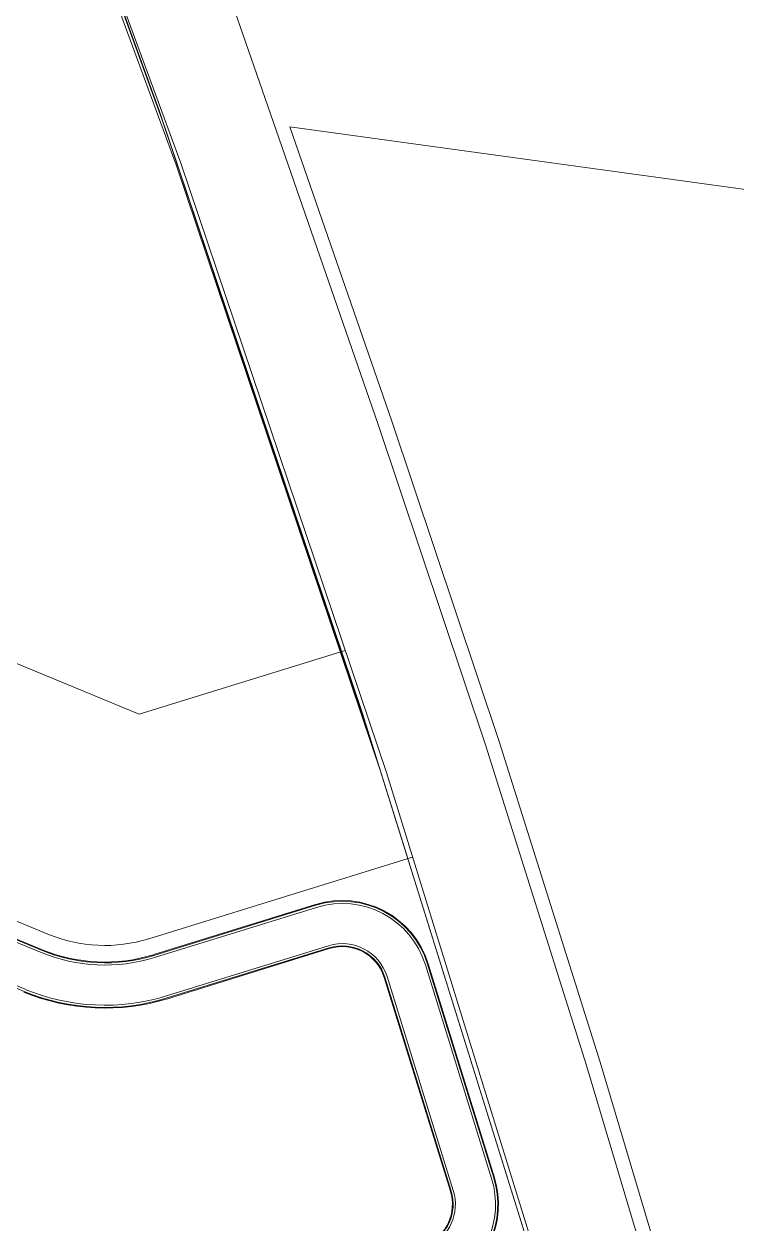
# Model space of a CAD drawing. Header units: metres. Extents: x 305195 to 309187, y 6261447 to 6263623.
# Drawn here: x 305742.2 to 305886, y 6262879.7 to 6263121.9 of the extents above; entities that cross this region are included whole.
import ezdxf

# ---------------------------------------------------------------- set-up
doc = ezdxf.new("R2010")
doc.units = ezdxf.units.M
doc.layers.add('Cadastre Land Parcels_SP_EXT', color=9, linetype='Continuous', lineweight=5)
doc.layers.add('st_new', color=9, linetype='Continuous')

# ---------------------------------------------------------------- blocks, each defined once
blk = doc.blocks.new('ST4_NEW')
at = {"layer": 'st_new', "color": 251, "lineweight": 0}
for p, q in [((356.71, 697.71), (311.99, 819.61)), ((312.93, 819.97), (357.65, 698.04)), ((398.16, 574.72), (356.71, 697.71)), ((357.65, 698.04), (399.11, 575.03)), ((349.23, 586.84), (309.18, 603.41)), ((390.79, 599.7), (349.23, 586.84)), ((403.44, 557.67), (398.16, 574.72)), ((399.11, 575.03), (436.7, 453.68)), ((330.85, 542.43), (294.01, 557.68)), ((404.4, 557.96), (351.19, 541.5)), ((404.4, 557.96), (403.44, 557.67)), ((290.81, 554.73), (329.34, 538.78)), ((290.99, 555.14), (329.51, 539.2)), ((291.04, 555.28), (329.57, 539.34)), ((326.24, 531.3), (286.73, 547.65)), ((352.18, 538.3), (384.85, 548.41)), ((352.23, 538.15), (384.9, 548.26)), ((352.36, 537.72), (385.03, 547.83)), ((326.07, 530.88), (286.56, 547.24)), ((387.42, 540.1), (354.76, 529.98)), ((387.56, 539.67), (354.89, 529.55)), ((387.6, 539.52), (354.93, 529.41)), ((406.98, 536.26), (420.35, 493.1)), ((407.41, 536.39), (420.78, 493.23)), ((407.56, 536.44), (420.92, 493.28)), ((412.04, 490.53), (398.67, 533.69)), ((412.18, 490.57), (398.82, 533.73)), ((412.61, 490.71), (399.25, 533.86))]:
    blk.add_line(p, q, dxfattribs=at)
for centre, radius, start, end in [((390.22, 531.07), 18.15, 17.209, 107.198), ((390.22, 531.07), 18, 17.209, 107.198), ((390.22, 531.07), 17.55, 17.209, 107.198), ((342.32, 570.15), 30, 247.5179, 287.198), ((390.22, 531.07), 9.45, 17.209, 107.198), ((390.22, 531.07), 9, 17.209, 107.198), ((342.32, 570.15), 33.95, 247.5179, 287.198), ((342.32, 570.15), 33.5, 247.5179, 287.198), ((342.32, 570.15), 33.35, 247.5179, 287.198), ((390.22, 531.07), 8.85, 17.209, 107.198), ((342.32, 570.15), 42.65, 247.5179, 287.198), ((342.32, 570.15), 42.5, 247.5179, 287.198), ((342.32, 570.15), 42.05, 247.5179, 287.198), ((403.59, 487.91), 17.55, 294.1753, 17.209), ((403.59, 487.91), 18, 294.1753, 17.209), ((403.59, 487.91), 18.15, 294.1753, 17.209), ((403.59, 487.91), 8.85, 294.1753, 17.209), ((403.59, 487.91), 9, 294.1753, 17.209), ((403.59, 487.91), 9.45, 294.1753, 17.209)]:
    blk.add_arc(centre, radius, start, end, dxfattribs=at)
blk = doc.blocks.new('PLAN_NEW')
at = {"layer": 'st_new', "lineweight": 0}
blk.add_blockref('ST4_NEW', (-232.08, -1017.59), dxfattribs=at)

msp = doc.modelspace()

# ---------------------------------------------------------------- linework, layer by layer
at = {"layer": 'Cadastre Land Parcels_SP_EXT', "linetype": 'Continuous'}
for points in [[(305878.71, 6262834.27), (305855.69, 6262911.66), (305835.32, 6262976.37), (305813.63, 6263041.06), (305793.07, 6263100.44), (305782.99, 6263129.56), (305764.4, 6263180.59), (305759.05, 6263194.31), (305742, 6263238.03), (305740.15, 6263242.77), (305736.72, 6263251.58), (305663.32, 6263431.3)], [(305848.67, 6262860.29), (305810.51, 6262982.7), (305769.46, 6263104.44), (305725.36, 6263225.81), (305721, 6263236.46), (305719.07, 6263241.18), (305643.79, 6263425.3)], [(305644.53, 6263422.96), (305719.81, 6263238.84), (305721.74, 6263234.11), (305726.1, 6263223.46), (305770.2, 6263102.1), (305811.25, 6262980.35), (305849.41, 6262857.95)], [(305848.67, 6262860.3), (305813.85, 6262971.97), (305772.49, 6263095.43), (305769.46, 6263104.44), (305728.32, 6263217.64), (305725.36, 6263225.81), (305721, 6263236.46), (305719.07, 6263241.18), (305664.22, 6263375.33)], [(305909.62, 6262804.72), (305893.53, 6262872.68), (306040.91, 6262852.41), (306040.94, 6262852.63), (306068.82, 6263041.37), (306057.84, 6263048.95), (305907.79, 6263085.72), (305795.83, 6263101.12), (305816.39, 6263041.74), (305838.08, 6262977.05), (305858.45, 6262912.33), (305881.47, 6262834.95), (305891.28, 6262800.43), (305909.62, 6262804.72)]]:
    msp.add_lwpolyline(points, dxfattribs=at)

# ---------------------------------------------------------------- block references
at = {"layer": 'st_new'}
msp.add_blockref('PLAN_NEW', (305648.26, 6263413.34), dxfattribs=at)

doc.saveas('drawing.dxf')
